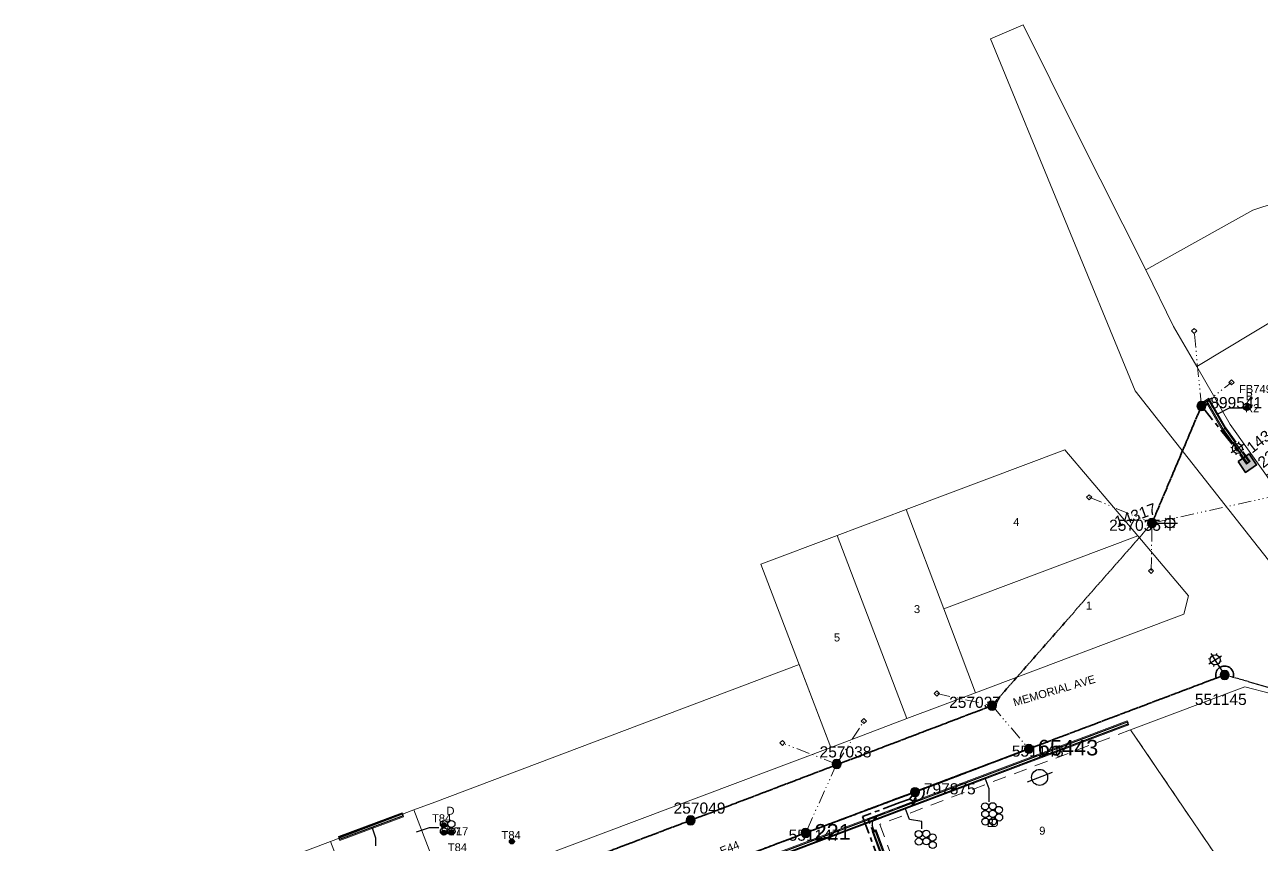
# Model space of a CAD drawing. Header units: metres. Extents: x 310735 to 311241, y 6267063 to 6267603.
# Drawn here: x 310758 to 311036.2, y 6267419 to 6267603.5 of the extents above; entities that cross this region are included whole.
import ezdxf
from ezdxf.enums import TextEntityAlignment as Align

# ---------------------------------------------------------------- set-up
doc = ezdxf.new("R2010")
doc.units = ezdxf.units.M
for name, pattern in [('Cable Exist OH', [1, 1, 0]), ('Cable Exist UG', [7, 4, -1, 1, -1]), ('Dash', [5, 3, -2]), ('PHANTOMX2', [6.6, 3, -0.75, 0.2, -0.75, 0.2, -0.75, 0.2, -0.75])]:
    doc.linetypes.add(name, pattern=pattern)
doc.layers.get('0').update_dxf_attribs({"color": 6})
for name, color, linetype, lineweight in [('_User Miscellaneous1', 30, 'Continuous', 13), ('_User_HV_Exist', 1, 'Continuous', 35), ('_User_LV_Exist', 5, 'Continuous', 35), ('Cadastre Developer_SP_EXT', 98, 'Continuous', 15), ('Cadastre Land Parcels_SP_EXT', 118, 'Continuous', 15), ('Mains_HV_EXT', 13, 'Continuous', 25), ('Mains_LV_EXT', 163, 'Continuous', 25), ('Mains_SL_EXT', 131, 'Continuous', 25), ('Services_SP_EXT', 42, 'PHANTOMX2', 20)]:
    doc.layers.add(name, color=color, linetype=linetype, lineweight=lineweight)
for name, color, linetype in [('Duct_SP_EXT', 30, 'Continuous'), ('Equip_HV_EXT', 7, 'Continuous'), ('Equip_SP_HV_EXT', 7, 'Continuous'), ('Equip_SP_SL_EXT', 7, 'Continuous'), ('SupportsOH_SP_TR_HV_LV_SL_EXT', 7, 'Continuous'), ('SupportsUG_SP_LV_SL_EXT', 7, 'Continuous'), ('Trench_SP_EXT', 7, 'Continuous')]:
    doc.layers.add(name, color=color, linetype=linetype)
doc.styles.add('COLUMN_LABEL', font='arial.ttf', dxfattribs={"height": 2})
doc.styles.add('HVSW_LABEL', font='arial.ttf', dxfattribs={"height": 3.5})
doc.styles.add('iecARIAL', font='arial.ttf', dxfattribs={"height": 2})
doc.styles.add('POLE_LABEL', font='arial.ttf', dxfattribs={"height": 2})
doc.styles.add('SL_LABEL', font='arial.ttf', dxfattribs={"height": 2})
doc.styles.get("Standard").update_dxf_attribs({"font": 'arial.ttf'})

# ---------------------------------------------------------------- blocks, each defined once
blk = doc.blocks.new('COLUMN_EXT')
blk.add_hatch(color=256).paths.add_polyline_path([(1.5, -1.5), (1.5, 1.5), (-1.5, 1.5), (-1.5, -1.5)])
blk.add_lwpolyline([(1.5, 1.5), (-1.5, 1.5), (-1.5, -1.5), (1.5, -1.5)], close=True)
at = {"flags": 9}
for tag, style, p in [('STRUCTURE_PLANT_NUMBER', 'POLE_LABEL', (-1.81, -0.03)), ('STREET_CODE', 'COLUMN_LABEL', (-1.81, 0.2))]:
    blk.add_attdef(tag, text='', height=0.2, rotation=180, dxfattribs=dict(at, style=style)).set_placement(p, align=Align.MIDDLE_LEFT)
for tag, p in [('COLUMN_TYPE', (-1.81, 0.4)), ('STREETNAME', (-1.81, 1.6)), ('OWNED_BY', (-1.81, 0.6)), ('LOCATION', (-1.81, 1.4)), ('SUBURB', (-1.81, 1.8)), ('LEGEND', (-1.81, 1.2)), ('USAGE', (-1.81, 1)), ('NOTES', (-1.81, 2)), ('STATE', (-1.81, 0.8))]:
    blk.add_attdef(tag, text='', height=0.2, rotation=180, dxfattribs=at).set_placement(p, align=Align.MIDDLE_LEFT)
at = {"flags": 1}
blk.add_attdef('Z', (-1.81, 2.35), '', height=0.2, rotation=180, dxfattribs=at)
at = {"style": 'COLUMN_LABEL', "width": 0.9, "flags": 8}
blk.add_attdef('ASSET_NUM', text='', height=2, rotation=270, dxfattribs=at).set_placement((2, -4), align=Align.MIDDLE_LEFT)
blk = doc.blocks.new('DUCT_EXT')
blk.add_circle((0, 0.8), 0.8)
at = {"flags": 1}
blk.add_attdef('Z', (0, 0), '', height=0.2, dxfattribs=at)
at = {"flags": 9}
for tag, p in [('DUCT_CODE', (0, 0)), ('XSECT_TYPE', (0, -0.2)), ('STATE', (0, -0.6)), ('FB_REFERENCE', (0, -0.4)), ('NOTES', (0, -0.8))]:
    blk.add_attdef(tag, text='', height=0.2, dxfattribs=at).set_placement(p, align=Align.MIDDLE_LEFT)
blk = doc.blocks.new('SL_LANTERN_EXT')
at = {"flags": 9}
for tag, p in [('LRATECODE', (-7.4, 0)), ('LOUTREACHVOCAB', (-7.2, 0)), ('LOUTREACH', (-7, 0)), ('LANTNUMBER', (-6.6, 0)), ('LNEW', (-6.4, 0)), ('LMASTVOCAB', (-6.2, 0)), ('LMAST', (-6, 0)), ('LLAMPVOCAB', (-5.8, 0)), ('LLAMP', (-5.6, 0)), ('LEXIST', (-5.4, 0)), ('LCHARGE3PERCENT', (-5.2, 0)), ('LCHARGE3', (-5, 0)), ('LCHARGE2PERCENT', (-4.8, 0)), ('LCHARGE2', (-4.6, 0)), ('LCHARGE1PERCENT', (-4.4, 0)), ('LCHARGE1', (-4.2, 0)), ('LCATEGORY', (-4, 0)), ('LBRACKETVOCAB', (-3.8, 0)), ('LBRACKET', (-3.6, 0)), ('LKINGHEIGHT', (-3.4, 0)), ('CREPLACE', (-3.2, 0)), ('CREMOVE', (-3, 0)), ('CNUMBER', (-2.8, 0)), ('CNEW', (-2.6, 0)), ('CEXIST', (-2.4, 0)), ('USAGE', (-2.2, 0)), ('STATE', (-2, 0)), ('OWNED_BY', (-1.8, 0)), ('ORIENTATION', (-1.6, 0)), ('OPERATING_VOLTAGE', (-1.4, 0)), ('NO_PHASES', (-1.2, 0)), ('LANTERN_TYPE', (-1, 0)), ('LANTERN_PURPOSE', (-0.8, 0)), ('CONTROL_TYPE', (-0.6, 0)), ('CONSTRUCTED_VOLTAGE', (-0.4, 0))]:
    blk.add_attdef(tag, text='', height=0.001, rotation=270, dxfattribs=at).set_placement(p, align=Align.MIDDLE_LEFT)
at = {"style": 'SL_LABEL', "flags": 9}
blk.add_attdef('STREET_CODE', text='', height=0.001, rotation=270, dxfattribs=at).set_placement((0, 0), align=Align.MIDDLE_LEFT)
at = {"flags": 1}
blk.add_attdef('Z', (0, 0), '', height=0.001, rotation=270, dxfattribs=at)
at = {"width": 0.9}
blk.add_attdef('LNUMBER', text='', height=1, dxfattribs=at).set_placement((7, -1), align=Align.MIDDLE_LEFT)
at = {"flags": 9}
for tag, p in [('LREMOVE', (0, -7.6)), ('LREPLACE', (0, -7.8)), ('LTYPE', (0, -8)), ('LTYPEVOCAB', (0, -8.2)), ('LEGEND', (0, -8.4)), ('SUBURB', (0, -8.6)), ('STREETNAME', (0, -8.8)), ('LOCATION', (0, -9)), ('NOTES', (0, -9.2)), ('MAINTAINED_BY', (0, -9.86))]:
    blk.add_attdef(tag, text='', height=0.001, dxfattribs=at).set_placement(p, align=Align.MIDDLE_LEFT)
blk.add_attdef('OPERATED_BY', (0, -9.61), '', height=0.001, dxfattribs=at)
blk.add_wipeout([(5.69, 0), (5.06, -1.06), (4, -1.69), (2.94, -1.06), (2.31, 0), (2.94, 1.06), (4, 1.69), (5.06, 1.06)])
for p, q in [((0, 0), (4, 0)), ((2.94, 1.06), (3.2, 0.8)), ((4, 1.69), (4, 0)), ((5.06, 1.06), (4.8, 0.8)), ((2.94, -1.06), (3.2, -0.8)), ((4, 0), (5.69, 0)), ((4, 0), (4, -1.69)), ((5.06, -1.06), (4.8, -0.8))]:
    blk.add_line(p, q)
blk.add_circle((4, 0), 1.12)
blk = doc.blocks.new('*U385')
at = {"width": 0.9}
blk.add_attdef('LNUMBER', text='', height=1, rotation=122.569, dxfattribs=at).set_placement((-2.93, 6.44), align=Align.MIDDLE_LEFT)
at = {"flags": 9}
for tag, p in [('LRATECODE', (-7.4, 0)), ('LOUTREACHVOCAB', (-7.2, 0)), ('LOUTREACH', (-7, 0)), ('LANTNUMBER', (-6.6, 0)), ('LNEW', (-6.4, 0)), ('LMASTVOCAB', (-6.2, 0)), ('LMAST', (-6, 0)), ('LLAMPVOCAB', (-5.8, 0)), ('LLAMP', (-5.6, 0)), ('LEXIST', (-5.4, 0)), ('LCHARGE3PERCENT', (-5.2, 0)), ('LCHARGE3', (-5, 0)), ('LCHARGE2PERCENT', (-4.8, 0)), ('LCHARGE2', (-4.6, 0)), ('LCHARGE1PERCENT', (-4.4, 0)), ('LCHARGE1', (-4.2, 0)), ('LCATEGORY', (-4, 0)), ('LBRACKETVOCAB', (-3.8, 0)), ('LBRACKET', (-3.6, 0)), ('LKINGHEIGHT', (-3.4, 0)), ('CREPLACE', (-3.2, 0)), ('CREMOVE', (-3, 0)), ('CNUMBER', (-2.8, 0)), ('CNEW', (-2.6, 0)), ('CEXIST', (-2.4, 0)), ('USAGE', (-2.2, 0)), ('STATE', (-2, 0)), ('OWNED_BY', (-1.8, 0)), ('ORIENTATION', (-1.6, 0)), ('OPERATING_VOLTAGE', (-1.4, 0)), ('NO_PHASES', (-1.2, 0)), ('LANTERN_TYPE', (-1, 0)), ('LANTERN_PURPOSE', (-0.8, 0)), ('CONTROL_TYPE', (-0.6, 0)), ('CONSTRUCTED_VOLTAGE', (-0.4, 0))]:
    blk.add_attdef(tag, text='', height=0.001, rotation=270, dxfattribs=at).set_placement(p, align=Align.MIDDLE_LEFT)
at = {"style": 'SL_LABEL', "flags": 9}
blk.add_attdef('STREET_CODE', text='', height=0.001, rotation=270, dxfattribs=at).set_placement((0, 0), align=Align.MIDDLE_LEFT)
at = {"flags": 1}
blk.add_attdef('Z', (0, 0), '', height=0.001, rotation=270, dxfattribs=at)
at = {"flags": 9}
for tag, p in [('LREMOVE', (0, -7.6)), ('LREPLACE', (0, -7.8)), ('LTYPE', (0, -8)), ('LTYPEVOCAB', (0, -8.2)), ('LEGEND', (0, -8.4)), ('SUBURB', (0, -8.6)), ('STREETNAME', (0, -8.8)), ('LOCATION', (0, -9)), ('NOTES', (0, -9.2)), ('MAINTAINED_BY', (0, -9.86))]:
    blk.add_attdef(tag, text='', height=0.001, dxfattribs=at).set_placement(p, align=Align.MIDDLE_LEFT)
blk.add_attdef('OPERATED_BY', (0, -9.61), '', height=0.001, dxfattribs=at)
blk.add_wipeout([(-3.06, 4.79), (-1.83, 4.84), (-0.73, 4.28), (-0.69, 3.05), (-1.24, 1.95), (-2.48, 1.91), (-3.58, 2.46), (-3.62, 3.69)])
for p, q in [((-3.62, 3.69), (-3.25, 3.61)), ((-3.58, 2.46), (-2.15, 3.37)), ((-2.15, 3.37), (-3.06, 4.79)), ((-2.15, 3.37), (-0.73, 4.28)), ((0, 0), (-2.15, 3.37)), ((-1.83, 4.84), (-1.91, 4.47)), ((-0.69, 3.05), (-1.05, 3.13)), ((-2.48, 1.91), (-2.4, 2.27))]:
    blk.add_line(p, q)
blk.add_circle((-2.15, 3.37), 1.12)
blk = doc.blocks.new('CCP_EXT')
blk.add_wipeout([(0, 0.57), (0.57, 0), (0, -0.57), (-0.57, 0)])
blk.add_lwpolyline([(-0.57, 0), (0, 0.57), (0.57, 0), (0, -0.57), (-0.57, 0)])
at = {"flags": 1}
blk.add_attdef('Z', (0, 0), '', height=0.2, dxfattribs=at)
at = {"flags": 9}
for tag, p in [('CCP_TYPE', (0, 0)), ('CONSTRUCTED_VOLTAGE', (0, -0.2)), ('OPERATING_VOLTAGE', (0, -0.6)), ('ORIENTATION', (0, -0.8)), ('OWNED_BY', (0, -1)), ('STATE', (0, -1.8)), ('NO_PHASES', (0, -0.4)), ('USAGE', (0, -1.2)), ('LEGEND', (0, -1.4)), ('LIFE_SUPPORT', (0, -1.6)), ('NOTES', (0, -2))]:
    blk.add_attdef(tag, text='', height=0.2, dxfattribs=at).set_placement(p, align=Align.MIDDLE_LEFT)
blk = doc.blocks.new('POLE_EXT')
blk.add_hatch(color=256).paths.add_polyline_path([(-1, 0, 1), (1, 0, 1)])
blk.add_lwpolyline([(-1, 0, 1), (1, 0, 1)], format="xyb", close=True)
at = {"flags": 8}
blk.add_attdef('pNumber', text='', height=2, dxfattribs=at).set_placement((2.5, 2.5), align=Align.MIDDLE_CENTER)
at = {"style": 'POLE_LABEL', "flags": 9}
for tag, p in [('STRUCTURE_PLANT_NUMBER', (1.35, 0.03)), ('STREET_CODE', (1.35, -0.2))]:
    blk.add_attdef(tag, text='', height=0.2, dxfattribs=at).set_placement(p, align=Align.MIDDLE_LEFT)
at = {"flags": 9}
for tag, p in [('OWNED_BY', (1.35, -0.4)), ('SPECIAL_USE', (1.35, -0.8)), ('STATE', (1.35, -1)), ('cLV', (1.35, -1.4)), ('hDepth', (1.35, -1.6)), ('hDia', (1.35, -1.8)), ('cHV', (1.35, -2)), ('PARENT', (1.35, -0.6)), ('USAGE', (1.35, -1.2)), ('LBRACKET', (1.35, -2.2)), ('LExisting', (1.35, -2.4)), ('LANTNUMBER', (1.35, -2.6)), ('LOther', (1.35, -2.8)), ('cLinedev', (1.35, -3.4)), ('pExisting', (1.35, -3.8)), ('pFooting', (1.35, -4.4)), ('pNew', (1.35, -4.6)), ('pRelocate', (1.35, -5)), ('pRemove', (1.35, -5.2)), ('pReplace', (1.35, -5.4)), ('pStay', (1.35, -5.6)), ('LRemove', (1.35, -3)), ('LEGEND', (1.35, -3.2)), ('LOCATION', (1.35, -3.6)), ('PFNUMBER', (1.35, -4)), ('NEWPFNUMBER', (1.35, -4.2)), ('pType', (1.35, -5.8)), ('cspan', (1.35, -6)), ('STREETNAME', (1.35, -6.2)), ('SUBURB', (1.35, -6.4)), ('OPERATED_BY', (1.36, -7.01)), ('NOTES', (1.35, -6.6)), ('MAINTAINED_BY', (1.36, -6.81))]:
    blk.add_attdef(tag, text='', height=0.2, dxfattribs=at).set_placement(p, align=Align.MIDDLE_LEFT)
at = {"flags": 1}
blk.add_attdef('Z', (1.35, -7.33), '', height=0.2, dxfattribs=at)
blk = doc.blocks.new('HV_ABS_CLOSED_EXT')
blk.add_line((-3, 6.87), (3, 6.87))
blk.add_circle((0, 6.87), 1.8)
at = {"style": 'HVSW_LABEL'}
for tag, height, flags, p in [('ASSET_NUM', 3.5, 8, (2, 2)), ('STREET_CODE', 0.2, 9, (0, -0.2))]:
    blk.add_attdef(tag, text='', height=height, dxfattribs=dict(at, flags=flags)).set_placement(p, align=Align.MIDDLE_LEFT)
at = {"flags": 1}
blk.add_attdef('Z', (0, 0), '', height=0.2, dxfattribs=at)
at = {"flags": 9}
for tag, p in [('ACTUAL_STATUS', (0, -0.4)), ('CONSTRUCTED_VOLTAGE', (0, -0.6)), ('OPERATING_VOLTAGE', (0, -1)), ('ORIENTATION', (0, -1.2)), ('OWNED_BY', (0, -1.4)), ('STATE', (0, -1.6)), ('SWITCH_TYPE', (0, -1.8)), ('STREETNAME', (0, -2.6)), ('SUBURB', (0, -2.8)), ('NO_PHASES', (0, -0.8)), ('USAGE', (0, -2)), ('LEGEND', (0, -2.2)), ('LOCATION', (0, -2.4)), ('NOTES', (0, -3))]:
    blk.add_attdef(tag, text='', height=0.2, dxfattribs=at).set_placement(p, align=Align.MIDDLE_LEFT)
blk = doc.blocks.new('CABLE_LARGE_EXT')
h = blk.add_hatch(color=256)
edge = h.paths.add_edge_path()
edge.add_arc((0, 0.55), 0.55, 0, 360)
blk.add_circle((0, 0.55), 0.55)
at = {"flags": 1}
blk.add_attdef('Z', (0, 0), '', height=0.2, dxfattribs=at)
at = {"flags": 9}
for tag, p in [('COND_CODE', (0, 0)), ('STATE', (0, -0.4)), ('XSECT_SIZE', (0, -0.6)), ('FB_REFERENCE', (0, -0.2)), ('NOTES', (0, -0.8))]:
    blk.add_attdef(tag, text='', height=0.2, dxfattribs=at).set_placement(p, align=Align.MIDDLE_LEFT)
blk = doc.blocks.new('CONNECTOR_NODE_EXT')
h = blk.add_hatch(color=256)
edge = h.paths.add_edge_path()
edge.add_arc((0, 0), 0.5, 0, 360)
blk.add_circle((0, 0), 0.5)
at = {"flags": 1}
blk.add_attdef('Z', (0, 0), '', height=0.2, dxfattribs=at)
at = {"flags": 9}
for tag, p in [('CONNECTOR_TYPE', (0, 0)), ('CONSTRUCTED_VOLTAGE', (0, -0.2)), ('OPERATING_VOLTAGE', (0, -0.6)), ('ORIENTATION', (0, -0.8)), ('SUBTYPE', (0, -1)), ('NO_PHASES', (0, -0.4)), ('USAGE', (0, -1.2)), ('NOTES', (0, -1.4))]:
    blk.add_attdef(tag, text='', height=0.2, dxfattribs=at).set_placement(p, align=Align.MIDDLE_LEFT)

msp = doc.modelspace()

# ---------------------------------------------------------------- linework, layer by layer
at = {"layer": '_User Miscellaneous1'}
for p, q in [((311022.285, 6267518.182), (311024.231, 6267519.547)), ((311024.231, 6267519.547), (311024.077, 6267518.852)), ((311024.231, 6267519.547), (311028.057, 6267512.896)), ((311022.285, 6267518.182), (311022.561, 6267517.789)), ((311022.837, 6267517.396), (311022.561, 6267517.789)), ((311022.837, 6267517.396), (311023.923, 6267518.158)), ((311023.923, 6267518.158), (311024.077, 6267518.852)), ((311023.923, 6267518.158), (311027.249, 6267512.376)), ((311027.249, 6267512.376), (311027.653, 6267512.636)), ((311027.249, 6267512.376), (311032.706, 6267504.737)), ((311028.057, 6267512.896), (311027.653, 6267512.636)), ((311028.057, 6267512.896), (311033.487, 6267505.295)), ((311032.706, 6267504.737), (311033.097, 6267505.016)), ((311033.487, 6267505.295), (311033.097, 6267505.016)), ((310957.722, 6267428.883), (311005.864, 6267447.005)), ((310958.06, 6267427.984), (311006.202, 6267446.107)), ((311005.864, 6267447.005), (311006.033, 6267446.556)), ((311006.202, 6267446.107), (311006.033, 6267446.556)), ((310948.803, 6267425.526), (310957.722, 6267428.883)), ((310949.141, 6267424.627), (310958.06, 6267427.984)), ((310957.722, 6267428.883), (310957.891, 6267428.434)), ((310957.722, 6267428.883), (310957.891, 6267428.434)), ((310958.06, 6267427.984), (310957.891, 6267428.434)), ((310958.06, 6267427.984), (310957.891, 6267428.434)), ((310842.815, 6267426.318), (310828.502, 6267421.028)), ((310843.148, 6267425.417), (310828.834, 6267420.128)), ((310842.815, 6267426.318), (310842.982, 6267425.868)), ((310843.148, 6267425.417), (310842.982, 6267425.868)), ((310889.899, 6267403.352), (310948.803, 6267425.526)), ((310948.803, 6267425.526), (310948.972, 6267425.076)), ((310948.803, 6267425.526), (310948.972, 6267425.076)), ((310949.141, 6267424.627), (310948.972, 6267425.076)), ((310949.141, 6267424.627), (310948.972, 6267425.076)), ((310890.237, 6267402.454), (310949.141, 6267424.627)), ((310948.49, 6267422.156), (310948.94, 6267422.325)), ((310952.747, 6267410.826), (310948.49, 6267422.156)), ((310949.389, 6267422.493), (310948.94, 6267422.325)), ((310953.681, 6267411.071), (310949.389, 6267422.493)), ((310828.502, 6267421.028), (310828.668, 6267420.578)), ((310828.834, 6267420.128), (310828.668, 6267420.578))]:
    msp.add_line(p, q, dxfattribs=at)
at = {"layer": '_User_HV_Exist', "linetype": 'Cable Exist OH'}
for points in [[(310983.832, 6267440.763), (310958.136, 6267430.963)], [(310958.136, 6267430.995), (310933.56, 6267421.812)], [(310933.56, 6267421.812), (310823.019, 6267380.208)]]:
    msp.add_lwpolyline(points, dxfattribs=at)
at = {"layer": '_User_HV_Exist', "linetype": 'Cable Exist UG'}
msp.add_lwpolyline([(310958.116, 6267431.005), (310956.893, 6267429.414), (310954.745, 6267428.638), (310954.745, 6267428.638), (310946.364, 6267425.484), (310951.976, 6267410.549), (310951.976, 6267410.549, -0.1143283), (310952.123, 6267406.224), (310952.123, 6267406.224), (310952.093, 6267406.069), (310952.079, 6267405.912), (310952.079, 6267405.912, 0.10612), (310952.86, 6267399.586), (310952.86, 6267399.586), (310952.876, 6267399.538), (310958.187, 6267385.749), (310958.97, 6267383.68), (310958.97, 6267383.68), (310966.984, 6267362.452), (310970.312, 6267364.116)], format="xyb", dxfattribs=at)
at = {"layer": '_User_HV_Exist', "linetype": 'Continuous'}
msp.add_lwpolyline([(310956.893, 6267429.414, 0.7537213), (310960.054, 6267431.759)], format="xyb", dxfattribs=at)
at = {"layer": '_User_LV_Exist', "linetype": 'Continuous'}
msp.add_lwpolyline([(311029.691, 6267456.696, 1.4218251), (311025.925, 6267456.625)], format="xyb", dxfattribs=at)
at = {"layer": '_User_LV_Exist', "linetype": 'Cable Exist OH'}
for points in [[(310983.75, 6267440.709), (311027.796, 6267457.335)], [(310958.155, 6267431.072), (310983.75, 6267440.709)], [(310933.56, 6267421.812), (310958.155, 6267431.072)], [(310876.146, 6267400.209), (310876.169, 6267400.218), (310933.56, 6267421.812)]]:
    msp.add_lwpolyline(points, dxfattribs=at)
at = {"layer": '_User_LV_Exist', "linetype": 'Cable Exist UG'}
msp.add_lwpolyline([(310959.225, 6267385.836), (310958.635, 6267387.37), (310958.635, 6267387.37), (310953.816, 6267399.882), (310953.805, 6267399.914), (310953.805, 6267399.914, -0.106122), (310953.075, 6267405.824), (310953.075, 6267405.824), (310953.084, 6267405.929), (310953.105, 6267406.032), (310953.105, 6267406.032, 0.1155267), (310952.929, 6267410.856), (310952.929, 6267410.856), (310947.651, 6267424.9), (310957.181, 6267428.487), (310957.181, 6267428.487, 0.3805283), (310958.136, 6267430.963)], format="xyb", dxfattribs=at)
at = {"layer": 'Cadastre Developer_SP_EXT', "linetype": 'Dash'}
msp.add_lwpolyline([(310950.227, 6267423.732), (310954.833, 6267411.475), (310954.833, 6267411.475, -0.1174533), (310955.067, 6267405.648), (310955.067, 6267405.648, 0.1061323), (310955.694, 6267400.57), (310955.694, 6267400.57), (310961.091, 6267386.555), (311028.963, 6267412.15), (311006.633, 6267444.964), (310950.227, 6267423.732)], format="xyb", close=True, dxfattribs=at)
at = {"layer": 'Cadastre Land Parcels_SP_EXT', "linetype": 'Continuous'}
for points in [[(311108.067, 6267400.125), (311107.366, 6267401.027), (311090.229, 6267425.704), (311074.415, 6267448.527), (311072.049, 6267451.912), (311058.426, 6267471.514), (311039.132, 6267499.292), (311037.205, 6267502.19), (311029.036, 6267513.624), (311021.527, 6267526.697), (311016.311, 6267535.68), (311010.073, 6267548.368), (310994.601, 6267579.006), (310982.476, 6267603.484), (310975.109, 6267600.321), (311007.635, 6267521.223), (311034.286, 6267487.419), (311052.247, 6267464.635), (311100.151, 6267403.701), (311103.819, 6267398.42), (311108.067, 6267400.125)], [(311068.1, 6267570.181), (311067.466, 6267571.391), (311066.742, 6267572.548), (311034.087, 6267561.793), (311010.073, 6267548.368), (311016.311, 6267535.68), (311021.527, 6267526.697), (311047.156, 6267542.075), (311041.504, 6267554.062), (311043.366, 6267561.3), (311068.1, 6267570.181)], [(311055.154, 6267516.73), (311050.683, 6267534.734), (311047.156, 6267542.075), (311021.527, 6267526.697), (311029.036, 6267513.624), (311037.205, 6267502.19), (311055.154, 6267516.73)], [(311008.244, 6267488.608), (310991.87, 6267507.964), (310956.198, 6267494.528), (310964.634, 6267472.158), (311008.244, 6267488.608)], [(310956.329, 6267447.518), (310971.734, 6267453.326), (310964.634, 6267472.158), (310956.198, 6267494.528), (310940.619, 6267488.644), (310956.329, 6267447.518)], [(310956.329, 6267447.518), (310940.619, 6267488.644), (310923.511, 6267482.198), (310939.191, 6267441.053), (310956.329, 6267447.518)], [(311018.61, 6267470.972), (311019.675, 6267475.091), (311008.244, 6267488.608), (310964.634, 6267472.158), (310971.734, 6267453.326), (311018.61, 6267470.972)], [(310939.191, 6267441.053), (310932.087, 6267459.693), (310850.143, 6267428.745), (310845.462, 6267426.978), (310852.588, 6267408.398), (310939.191, 6267441.053)], [(311064.409, 6267417.388), (311040.647, 6267450.179), (311038.119, 6267453.179), (311032.334, 6267454.684), (311006.632, 6267444.965), (311036.211, 6267401.5), (311064.409, 6267417.388)], [(310852.588, 6267408.398), (310845.462, 6267426.978), (310826.742, 6267419.911), (310833.863, 6267401.337), (310852.588, 6267408.398)], [(310768.829, 6267376.836), (310833.863, 6267401.337), (310826.742, 6267419.911), (310765.213, 6267396.73), (310761.703, 6267395.408), (310757.96, 6267393.998), (310765.086, 6267375.425), (310768.829, 6267376.836)]]:
    msp.add_lwpolyline(points, close=True, dxfattribs=at)
at = {"layer": 'Duct_SP_EXT'}
for p, q in [((311022.423, 6267517.986), (311024.154, 6267519.199)), ((311022.423, 6267517.986), (311022.561, 6267517.789)), ((311022.699, 6267517.593), (311022.561, 6267517.789)), ((311022.699, 6267517.593), (311024, 6267518.505)), ((311024, 6267518.505), (311024.077, 6267518.852)), ((311024.154, 6267519.199), (311024.077, 6267518.852)), ((310957.806, 6267428.658), (311005.949, 6267446.781)), ((310957.975, 6267428.209), (311006.118, 6267446.331)), ((311005.949, 6267446.781), (311006.033, 6267446.556)), ((311006.118, 6267446.331), (311006.033, 6267446.556)), ((310948.887, 6267425.301), (310957.806, 6267428.658)), ((310949.056, 6267424.852), (310957.975, 6267428.209)), ((310957.806, 6267428.658), (310957.891, 6267428.434)), ((310957.806, 6267428.658), (310957.891, 6267428.434)), ((310957.975, 6267428.209), (310957.891, 6267428.434)), ((310957.975, 6267428.209), (310957.891, 6267428.434)), ((310842.898, 6267426.093), (310828.585, 6267420.803)), ((310843.065, 6267425.643), (310828.751, 6267420.353)), ((310842.898, 6267426.093), (310842.982, 6267425.868)), ((310843.065, 6267425.643), (310842.982, 6267425.868)), ((310889.983, 6267403.128), (310948.887, 6267425.301)), ((310948.887, 6267425.301), (310948.972, 6267425.076)), ((310948.887, 6267425.301), (310948.972, 6267425.076)), ((310949.056, 6267424.852), (310948.972, 6267425.076)), ((310949.056, 6267424.852), (310948.972, 6267425.076)), ((310890.153, 6267402.678), (310949.056, 6267424.852)), ((310948.715, 6267422.24), (310948.94, 6267422.325)), ((310952.981, 6267410.887), (310948.715, 6267422.24)), ((310949.164, 6267422.409), (310948.94, 6267422.325)), ((310953.448, 6267411.009), (310949.164, 6267422.409)), ((310828.585, 6267420.803), (310828.668, 6267420.578)), ((310828.751, 6267420.353), (310828.668, 6267420.578))]:
    msp.add_line(p, q, dxfattribs=at)
for points in [[(311032.148, 6267517.282), (311028.823, 6267517.282), (311026.333, 6267516.034)], [(310974.817, 6267428.777), (310974.817, 6267429.283), (310974.817, 6267431.709), (310973.921, 6267434.107)], [(310959.712, 6267422.708), (310959.661, 6267424.373), (310956.899, 6267424.84), (310956.004, 6267427.238)], [(310836.888, 6267418.945), (310836.888, 6267420.665), (310836.142, 6267422.897)], [(310851.061, 6267422.958), (310848.865, 6267422.958), (310845.973, 6267421.996)]]:
    msp.add_lwpolyline(points, dxfattribs=at)
at = {"layer": 'Mains_HV_EXT', "linetype": 'Cable Exist OH'}
for points in [[(310983.832, 6267440.763), (310958.136, 6267430.963)], [(310958.136, 6267430.995), (310933.56, 6267421.812)], [(310933.56, 6267421.812), (310823.019, 6267380.208)]]:
    msp.add_lwpolyline(points, dxfattribs=at)
at = {"layer": 'Mains_HV_EXT', "linetype": 'Cable Exist UG'}
msp.add_lwpolyline([(310958.116, 6267431.005), (310956.893, 6267429.414), (310954.745, 6267428.638), (310954.745, 6267428.638), (310946.364, 6267425.484), (310951.976, 6267410.549), (310951.976, 6267410.549, -0.1143283), (310952.123, 6267406.224), (310952.123, 6267406.224), (310952.093, 6267406.069), (310952.079, 6267405.912), (310952.079, 6267405.912, 0.10612), (310952.86, 6267399.586), (310952.86, 6267399.586), (310952.876, 6267399.538), (310958.187, 6267385.749), (310958.97, 6267383.68), (310958.97, 6267383.68), (310974.656, 6267342.131), (310983.507, 6267337.991), (310986.908, 6267339.438), (310984.934, 6267343.942), (310985.071, 6267345.781)], format="xyb", dxfattribs=at)
at = {"layer": 'Mains_HV_EXT', "linetype": 'Continuous'}
msp.add_lwpolyline([(310956.893, 6267429.414, 0.7537213), (310960.054, 6267431.759)], format="xyb", dxfattribs=at)
at = {"layer": 'Mains_LV_EXT', "linetype": 'Continuous'}
msp.add_lwpolyline([(311029.691, 6267456.696, 1.4218251), (311025.925, 6267456.625)], format="xyb", dxfattribs=at)
at = {"layer": 'Mains_LV_EXT', "linetype": 'Cable Exist OH'}
for points in [[(310958.155, 6267431.072), (310983.75, 6267440.709)], [(310933.56, 6267421.812), (310958.155, 6267431.072)], [(310876.146, 6267400.209), (310876.169, 6267400.218), (310933.56, 6267421.812)]]:
    msp.add_lwpolyline(points, dxfattribs=at)
at = {"layer": 'Mains_LV_EXT', "linetype": 'Cable Exist UG'}
msp.add_lwpolyline([(310959.225, 6267385.836), (310958.635, 6267387.37), (310958.635, 6267387.37), (310953.816, 6267399.882), (310953.805, 6267399.914), (310953.805, 6267399.914, -0.106122), (310953.075, 6267405.824), (310953.075, 6267405.824), (310953.084, 6267405.929), (310953.105, 6267406.032), (310953.105, 6267406.032, 0.1155267), (310952.929, 6267410.856), (310952.929, 6267410.856), (310947.651, 6267424.9), (310957.181, 6267428.487), (310957.181, 6267428.487, 0.3805283), (310958.136, 6267430.963)], format="xyb", dxfattribs=at)
at = {"layer": 'Services_SP_EXT'}
msp.add_lwpolyline([(310940.522, 6267437.288), (310933.56, 6267421.812)], dxfattribs=at)
at = {"layer": 'Trench_SP_EXT', "linetype": 'Cable Exist UG'}
for points in [[(310957.425, 6267428.258), (310957.61, 6267428.328), (310957.61, 6267428.328, 0.3709904), (310958.418, 6267429.568), (310958.418, 6267429.568), (310958.139, 6267430.985)], [(310949.086, 6267421.934), (310948.547, 6267423.46), (310948.547, 6267423.46, -0.3454532), (310949.263, 6267425.186), (310949.263, 6267425.186), (310949.584, 6267425.307)]]:
    msp.add_lwpolyline(points, format="xyb", dxfattribs=at)

# ---------------------------------------------------------------- block references
at = {"layer": 'Duct_SP_EXT'}
for name, p in [('DUCT_EXT', (311032.791, 6267516.783)), ('CABLE_LARGE_EXT', (311032.791, 6267516.783)), ('DUCT_EXT', (310852.212, 6267423.019)), ('DUCT_EXT', (310852.219, 6267421.34)), ('CABLE_LARGE_EXT', (310852.212, 6267423.019)), ('CABLE_LARGE_EXT', (310852.219, 6267421.34)), ('DUCT_EXT', (310853.907, 6267423.027)), ('DUCT_EXT', (310853.911, 6267421.346)), ('CABLE_LARGE_EXT', (310853.902, 6267421.4)), ('CABLE_LARGE_EXT', (310867.509, 6267419.351))]:
    msp.add_blockref(name, p, dxfattribs=at)
at = {"layer": 'Duct_SP_EXT', "rotation": 271.3176639750121}
for p in [(310973.105, 6267427.75), (310974.804, 6267427.789), (310976.223, 6267426.971), (310973.144, 6267426.05), (310973.183, 6267424.351), (310974.843, 6267426.089), (310974.882, 6267424.39), (310976.263, 6267425.272), (310958.181, 6267421.558), (310959.881, 6267421.597), (310958.22, 6267419.858), (310959.92, 6267419.897), (310961.3, 6267420.779), (310961.339, 6267419.08)]:
    msp.add_blockref('DUCT_EXT', p, dxfattribs=at)
at = {"layer": 'Equip_HV_EXT'}
msp.add_blockref('CONNECTOR_NODE_EXT', (310975.48, 6267450.43), dxfattribs=at)
at = {"layer": 'Equip_SP_HV_EXT'}
ref = msp.add_blockref('HV_ABS_CLOSED_EXT', (310983.757, 6267440.735), dxfattribs=dict(at, rotation=200.6510770541181))
ref.add_attrib('ASSET_NUM', '65443', dxfattribs={"layer": '0', "height": 3.5, "style": 'HVSW_LABEL'}).set_placement((310985.757, 6267440.985), align=Align.MIDDLE_LEFT)
ref = msp.add_blockref('HV_ABS_CLOSED_EXT', (310933.56, 6267421.812), dxfattribs=dict(at, rotation=199.4753148951478))
ref.add_attrib('ASSET_NUM', '221', dxfattribs={"layer": '0', "height": 3.5, "style": 'HVSW_LABEL'}).set_placement((310935.56, 6267422.062), align=Align.MIDDLE_LEFT)
at = {"layer": 'SupportsOH_SP_TR_HV_LV_SL_EXT'}
ref = msp.add_blockref('POLE_EXT', (311022.561, 6267517.789), dxfattribs=at)
ref.add_attrib('ASSET_NUM', '899541', dxfattribs={"layer": '0', "height": 2.5, "style": 'POLE_LABEL'}).set_placement((311024.561, 6267518.539), align=Align.MIDDLE_LEFT)
ref = msp.add_blockref('POLE_EXT', (310975.48, 6267450.43), dxfattribs=at)
ref.add_attrib('ASSET_NUM', '257037', dxfattribs={"layer": '0', "height": 2.5, "style": 'POLE_LABEL'}).set_placement((310977.48, 6267451.18), align=Align.MIDDLE_RIGHT)
ref = msp.add_blockref('POLE_EXT', (310983.75, 6267440.709), dxfattribs=at)
ref.add_attrib('ASSET_NUM', '551148', dxfattribs={"layer": '0', "height": 2.5, "rotation": 359.94346, "style": 'POLE_LABEL'}).set_placement((310985.75, 6267441.459), align=Align.TOP_CENTER)
ref = msp.add_blockref('POLE_EXT', (310940.522, 6267437.288), dxfattribs=at)
ref.add_attrib('ASSET_NUM', '257038', dxfattribs={"layer": '0', "height": 2.5, "style": 'POLE_LABEL'}).set_placement((310942.522, 6267438.038), align=Align.BOTTOM_CENTER)
ref = msp.add_blockref('POLE_EXT', (310958.139, 6267430.985), dxfattribs=at)
ref.add_attrib('ASSET_NUM', '797875', dxfattribs={"layer": '0', "height": 2.5, "style": 'POLE_LABEL'}).set_placement((310960.139, 6267431.735), align=Align.MIDDLE_LEFT)
ref = msp.add_blockref('POLE_EXT', (310907.697, 6267424.644), dxfattribs=at)
ref.add_attrib('ASSET_NUM', '257049', dxfattribs={"layer": '0', "height": 2.5, "style": 'POLE_LABEL'}).set_placement((310909.697, 6267425.394), align=Align.BOTTOM_CENTER)
ref = msp.add_blockref('POLE_EXT', (310933.56, 6267421.812), dxfattribs=at)
ref.add_attrib('ASSET_NUM', '551147', dxfattribs={"layer": '0', "height": 2.5, "style": 'POLE_LABEL'}).set_placement((310935.56, 6267422.562), align=Align.TOP_CENTER)

# ---------------------------------------------------------------- texts
at = {"layer": '_User_HV_Exist'}
msp.add_text('MEMORIAL AVE', height=1.8, rotation=16.33679, dxfattribs=at).set_placement((310980.519, 6267450.244))
at = {"layer": 'Cadastre Developer_SP_EXT'}
msp.add_text('9', height=1.8, dxfattribs=at).set_placement((310986.079, 6267421.412))
at = {"layer": 'Cadastre Land Parcels_SP_EXT'}
for s, p in [('4', (310980.236, 6267490.815)), ('3', (310957.903, 6267471.235)), ('1', (310996.579, 6267472.031)), ('5', (310939.912, 6267464.853))]:
    msp.add_text(s, height=1.8, dxfattribs=at).set_placement(p)
at = {"layer": 'Duct_SP_EXT'}
for s, p in [('FB7498', (311031.007, 6267520.708)), ('B', (311032.541, 6267519.066)), ('R2', (311032.362, 6267516.39)), ('T84', (310849.536, 6267424.211)), ('D', (310852.78, 6267425.891)), ('B', (310974.252, 6267423.144)), ('D', (310975.152, 6267423.144)), ('V17', (310851.542, 6267421.239)), ('V17', (310853.225, 6267421.299)), ('T84', (310865.17, 6267420.441)), ('T84', (310853.089, 6267417.685))]:
    msp.add_text(s, height=1.8, dxfattribs=at).set_placement(p)
at = {"layer": 'Mains_LV_EXT'}
msp.add_text('E44', height=1.8, rotation=21.59065, dxfattribs=at).set_placement((310914.704, 6267416.813))
msp.add_text('E44', height=1.8, rotation=21.59065, dxfattribs=at).set_placement((310914.704, 6267416.813))

# ---------------------------------------------------------------- next in the draw order: block references
at = {"layer": 'Equip_SP_SL_EXT'}
ref = msp.add_blockref('SL_LANTERN_EXT', (311032.895, 6267504.937), dxfattribs=dict(at, rotation=124.1901248457331))
ref.add_attrib('ASSET_NUM', '14318', dxfattribs={"layer": '0', "height": 2.5, "rotation": 37.97928, "style": 'iecARIAL'}).set_placement((311034.395, 6267506.437), align=Align.BOTTOM_LEFT)
ref = msp.add_blockref('SL_LANTERN_EXT', (311011.454, 6267491.482), dxfattribs=at)
ref.add_attrib('ASSET_NUM', '14317', dxfattribs={"layer": '0', "height": 2.5, "rotation": 19.56357, "style": 'iecARIAL'}).set_placement((311012.954, 6267492.982), align=Align.BOTTOM_RIGHT)
msp.add_blockref('*U385', (311027.796, 6267457.335), dxfattribs=at)
at = {"layer": 'Services_SP_EXT'}
for p in [(311020.926, 6267534.649), (311029.317, 6267523.081), (310997.308, 6267497.267), (311011.241, 6267480.72), (310963.056, 6267453.151), (310946.651, 6267446.967), (310928.328, 6267442.033)]:
    msp.add_blockref('CCP_EXT', p, dxfattribs=at)

# ---------------------------------------------------------------- next in the draw order: linework, layer by layer
at = {"layer": '_User_HV_Exist', "linetype": 'Cable Exist OH'}
for points in [[(311011.454, 6267491.482), (310975.48, 6267450.43)], [(310975.48, 6267450.43), (310907.697, 6267424.644), (310859.025, 6267406.234)]]:
    msp.add_lwpolyline(points, dxfattribs=at)
at = {"layer": '_User_LV_Exist', "linetype": 'Cable Exist OH'}
for points in [[(311011.454, 6267491.482), (311022.561, 6267517.789)], [(310876.169, 6267400.218), (310933.56, 6267421.812), (310983.75, 6267440.709), (311027.796, 6267457.335)]]:
    msp.add_lwpolyline(points, dxfattribs=at)
at = {"layer": '_User_LV_Exist', "linetype": 'Cable Exist UG'}
msp.add_lwpolyline([(311022.561, 6267517.789), (311032.895, 6267504.937)], dxfattribs=at)
at = {"layer": 'Duct_SP_EXT'}
for p, q in [((311024, 6267518.505), (311027.451, 6267512.506)), ((311024.154, 6267519.199), (311027.855, 6267512.766)), ((311027.451, 6267512.506), (311027.653, 6267512.636)), ((311027.451, 6267512.506), (311032.902, 6267504.876)), ((311027.855, 6267512.766), (311027.653, 6267512.636)), ((311027.855, 6267512.766), (311033.292, 6267505.155)), ((311032.902, 6267504.876), (311033.097, 6267505.016)), ((311033.292, 6267505.155), (311033.097, 6267505.016))]:
    msp.add_line(p, q, dxfattribs=at)
at = {"layer": 'Mains_HV_EXT', "linetype": 'Cable Exist OH'}
for points in [[(311011.454, 6267491.482), (310975.48, 6267450.43)], [(310975.48, 6267450.43), (310907.697, 6267424.644), (310859.025, 6267406.234)]]:
    msp.add_lwpolyline(points, dxfattribs=at)
at = {"layer": 'Mains_LV_EXT', "linetype": 'Cable Exist OH'}
msp.add_lwpolyline([(310983.75, 6267440.709), (311027.796, 6267457.335)], dxfattribs=at)
at = {"layer": 'Mains_SL_EXT', "linetype": 'Cable Exist OH'}
for points in [[(311011.454, 6267491.482), (311022.561, 6267517.789)], [(310876.169, 6267400.218), (310933.56, 6267421.812), (310983.75, 6267440.709), (311027.796, 6267457.335)], [(311043.624, 6267452.772), (311027.796, 6267457.335)]]:
    msp.add_lwpolyline(points, dxfattribs=at)
at = {"layer": 'Mains_SL_EXT', "linetype": 'Cable Exist UG'}
msp.add_lwpolyline([(311022.561, 6267517.789), (311032.895, 6267504.937)], dxfattribs=at)
at = {"layer": 'Services_SP_EXT'}
for points in [[(311022.561, 6267517.789), (311020.926, 6267534.65)], [(311022.561, 6267517.789), (311029.317, 6267523.081)], [(311011.454, 6267491.482), (311022.561, 6267517.789)], [(311011.454, 6267491.482), (311043.895, 6267498.597), (311050.472, 6267499.047)], [(310997.308, 6267497.267), (311011.454, 6267491.482)], [(311011.242, 6267480.72), (311011.454, 6267491.482)], [(310963.056, 6267453.151), (310975.48, 6267450.43), (310983.75, 6267440.709)], [(310940.522, 6267437.288), (310946.651, 6267446.967)], [(310940.522, 6267437.288), (310928.328, 6267442.032)]]:
    msp.add_lwpolyline(points, dxfattribs=at)

# ---------------------------------------------------------------- next in the draw order: block references
at = {"layer": '_User_LV_Exist'}
ref = msp.add_blockref('COLUMN_EXT', (311032.895, 6267504.937), dxfattribs=dict(at, rotation=124.1901248457331))
ref.add_attrib('ASSET_NUM', '238334', dxfattribs={"layer": '0', "height": 2.5, "rotation": 37.97928, "style": 'COLUMN_LABEL'}).set_placement((311034.895, 6267505.687), align=Align.TOP_LEFT)
at = {"layer": 'Equip_HV_EXT'}
msp.add_blockref('CONNECTOR_NODE_EXT', (311011.454, 6267491.482), dxfattribs=at)
at = {"layer": 'SupportsOH_SP_TR_HV_LV_SL_EXT'}
ref = msp.add_blockref('POLE_EXT', (311011.454, 6267491.482), dxfattribs=at)
ref.add_attrib('ASSET_NUM', '257035', dxfattribs={"layer": '0', "height": 2.5, "style": 'POLE_LABEL'}).set_placement((311013.454, 6267492.232), align=Align.TOP_RIGHT)
ref = msp.add_blockref('POLE_EXT', (311027.796, 6267457.335), dxfattribs=at)
ref.add_attrib('ASSET_NUM', '551145', dxfattribs={"layer": '0', "height": 2.5, "style": 'POLE_LABEL'}).set_placement((311032.74, 6267453.082), align=Align.TOP_RIGHT)
at = {"layer": 'SupportsUG_SP_LV_SL_EXT'}
ref = msp.add_blockref('COLUMN_EXT', (311032.895, 6267504.937), dxfattribs=dict(at, rotation=124.1901248457331))
ref.add_attrib('ASSET_NUM', '238334', dxfattribs={"layer": '0', "height": 2.5, "rotation": 37.97928, "style": 'COLUMN_LABEL'}).set_placement((311034.895, 6267505.687), align=Align.TOP_LEFT)

doc.saveas('drawing.dxf')
